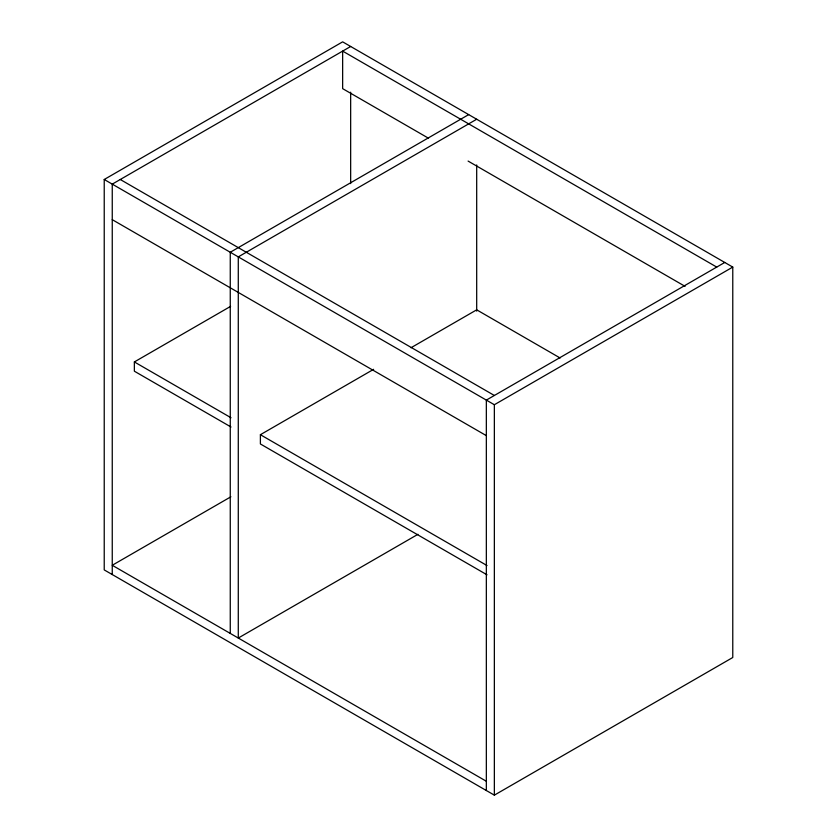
<?xml version="1.0" encoding="UTF-8"?>
<svg xmlns="http://www.w3.org/2000/svg" width="837" height="837" viewBox="0 0 837 837"><rect width="100%" height="100%" fill="white"/><g stroke="black" fill="none" stroke-linecap="round" stroke-linejoin="round"><path stroke-width="1.26" d="M104.227 179.495L342.647 41.85L732.773 267.087L732.773 657.505L494.353 795.15L104.227 569.913L104.227 179.495L494.353 404.731L732.773 267.087M350.661 46.485L112.252 184.13L112.252 574.538M468.678 114.617L230.259 252.261L230.259 633.421M476.692 119.241L238.283 256.886L238.283 638.045L417.935 534.32M231.012 427.006L134.359 371.199L134.359 361.94L230.614 306.363M487.019 574.81L260.391 443.966L260.391 434.706L373.637 369.326M411.009 347.742L476.692 309.826L560.131 357.995M230.886 496.791L112.252 565.278L486.339 781.256M724.748 262.462L486.339 400.107L486.339 790.515M716.734 267.087L342.647 51.109L342.647 88.649L428.534 138.241M468.092 161.081L685.084 286.359M120.266 179.495L494.353 395.472M112.252 219.66L486.339 435.638M134.359 361.94L231.012 417.747M260.391 434.706L487.019 565.55M494.353 404.731L494.353 795.15M476.692 164.931L476.692 311.123M350.661 92.185L350.661 183.585"/></g></svg>
